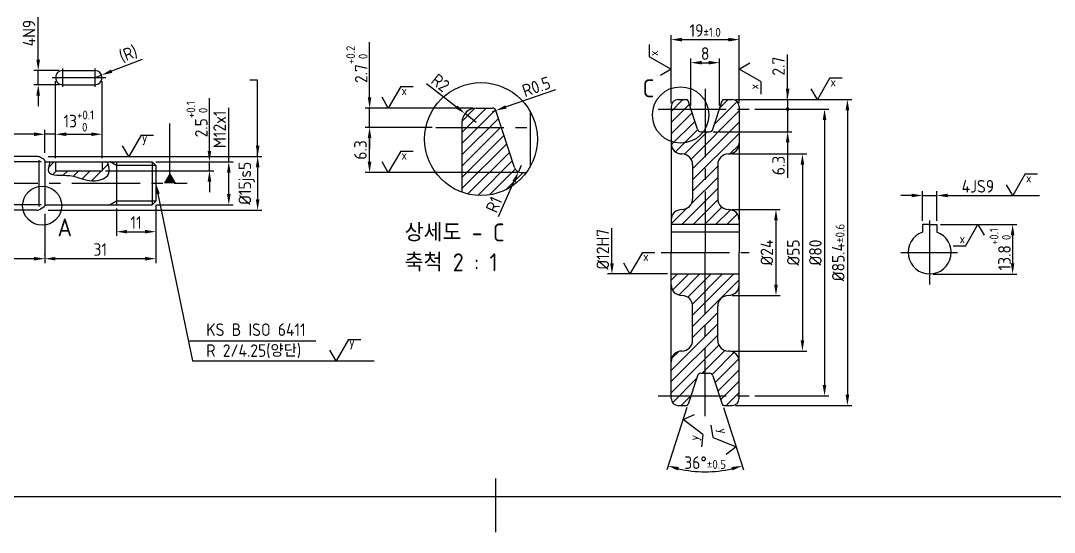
# Model space of a CAD drawing. Header units: millimetres. Extents: x 0 to 10991, y 0 to 768.
# Drawn here: x 164.4 to 452.9, y 0 to 142.8 of the extents above; entities that cross this region are included whole.
import ezdxf

# ---------------------------------------------------------------- set-up
doc = ezdxf.new("R2010")
doc.units = ezdxf.units.MM
doc.linetypes.add('CENTER2', pattern=[28.575, 19.05, -3.175, 3.175, -3.175])
for name, color, linetype in [('가는실선', 7, 'Continuous'), ('문자', 2, 'Continuous'), ('외형선', 3, 'Continuous'), ('윤곽선', 4, 'Continuous'), ('중심선', 7, 'CENTER2')]:
    doc.layers.add(name, color=color, linetype=linetype)
doc.styles.get("Standard").update_dxf_attribs({"font": 'isocp.shx', "bigfont": 'whgtxt.shx'})
doc.dimstyles.new('ISO-25', dxfattribs={"dimtxt": 3.5, "dimasz": 3, "dimexe": 1.2, "dimexo": 1, "dimgap": 0.8, "dimtad": 1, "dimdec": 3, "dimdsep": 46, "dimtxsty": 'Standard', "dimcen": 0, "dimclrd": 7, "dimclre": 7, "dimclrt": 2, "dimadec": 0, "dimazin": 2, "dimtfac": 1, "dimtdec": 3, "dimtmove": 0, "dimatfit": 3, "dimfxl": 0, "dimlwd": -1, "dimlwe": -1, "dimarcsym": 0})

# ---------------------------------------------------------------- blocks, each defined once
blk = doc.blocks.new('*D95')
at = {"layer": 'Defpoints', "color": 0}
for p in [(171.11, 89.9), (145.11, 76.36), (145.11, 76.36)]:
    blk.add_point(p, dxfattribs=at)
at = {"layer": '외형선', "color": 7}
for p, q in [((171.11, 88.9), (171.11, 75.16)), ((145.11, 77.36), (145.11, 77.56)), ((168.11, 76.36), (148.11, 76.36))]:
    blk.add_line(p, q, dxfattribs=at)
for points in [[(148.11, 76.86), (148.11, 75.86), (145.11, 76.36)], [(168.11, 76.86), (168.11, 75.86), (171.11, 76.36)]]:
    blk.add_solid(points, dxfattribs=at)
at = {"layer": '외형선', "color": 2, "insert": (158.11, 78.91), "char_height": 3.5, "attachment_point": 5}
blk.add_mtext('26', dxfattribs=at)
blk = doc.blocks.new('*D101')
at = {"layer": 'Defpoints', "color": 0}
for p in [(202.11, 92.4), (171.11, 76.36), (171.11, 76.36)]:
    blk.add_point(p, dxfattribs=at)
at = {"layer": '외형선', "color": 7}
for p, q in [((202.11, 91.4), (202.11, 75.16)), ((171.11, 77.36), (171.11, 77.56)), ((199.11, 76.36), (174.11, 76.36))]:
    blk.add_line(p, q, dxfattribs=at)
for points in [[(174.11, 76.86), (174.11, 75.86), (171.11, 76.36)], [(199.11, 76.86), (199.11, 75.86), (202.11, 76.36)]]:
    blk.add_solid(points, dxfattribs=at)
at = {"layer": '외형선', "color": 2, "insert": (186.61, 78.91), "char_height": 3.5, "attachment_point": 5}
blk.add_mtext('31', dxfattribs=at)
blk = doc.blocks.new('*D103')
at = {"layer": 'Defpoints', "color": 0}
for p in [(201.11, 103.4), (222.48, 103.4), (201.41, 91.4)]:
    blk.add_point(p, dxfattribs=at)
at = {"layer": '외형선', "color": 7}
for p, q in [((222.48, 103.4), (222.48, 118.5)), ((202.11, 103.4), (223.68, 103.4)), ((222.48, 94.4), (222.48, 100.4)), ((202.41, 91.4), (223.68, 91.4))]:
    blk.add_line(p, q, dxfattribs=at)
for points in [[(221.98, 100.4), (222.98, 100.4), (222.48, 103.4)], [(221.98, 94.4), (222.98, 94.4), (222.48, 91.4)]]:
    blk.add_solid(points, dxfattribs=at)
at = {"layer": '외형선', "color": 2, "insert": (219.93, 112.45), "char_height": 3.5, "attachment_point": 5, "rotation": 90}
blk.add_mtext('M12x1', dxfattribs=at)
blk = doc.blocks.new('*D96')
at = {"layer": 'Defpoints', "color": 0}
for p in [(171.11, 104.9), (171.11, 89.9), (230.54, 89.9)]:
    blk.add_point(p, dxfattribs=at)
at = {"layer": '외형선', "color": 7}
for p, q in [((172.11, 104.9), (231.74, 104.9)), ((230.54, 101.9), (230.54, 92.9)), ((172.11, 89.9), (231.74, 89.9))]:
    blk.add_line(p, q, dxfattribs=at)
for points in [[(230.04, 101.9), (231.04, 101.9), (230.54, 104.9)], [(230.04, 92.9), (231.04, 92.9), (230.54, 89.9)]]:
    blk.add_solid(points, dxfattribs=at)
at = {"layer": '외형선', "color": 2, "insert": (227.48, 97.4), "char_height": 3.5, "attachment_point": 5, "rotation": 90}
blk.add_mtext('%%C15js5', dxfattribs=at)
blk = doc.blocks.new('*D106')
at = {"layer": 'Defpoints', "color": 0}
for p in [(171.11, 103.4), (151.87, 91.4), (171.11, 91.4)]:
    blk.add_point(p, dxfattribs=at)
at = {"layer": '외형선', "color": 7}
for p, q in [((151.87, 103.4), (151.87, 119.37)), ((170.11, 103.4), (150.67, 103.4)), ((151.87, 94.4), (151.87, 100.4)), ((170.11, 91.4), (150.67, 91.4))]:
    blk.add_line(p, q, dxfattribs=at)
for points in [[(151.37, 100.4), (152.37, 100.4), (151.87, 103.4)], [(151.37, 94.4), (152.37, 94.4), (151.87, 91.4)]]:
    blk.add_solid(points, dxfattribs=at)
at = {"layer": '외형선', "color": 2, "insert": (149.32, 112.89), "char_height": 3.5, "attachment_point": 5, "rotation": 90}
blk.add_mtext('%%C12h6', dxfattribs=at)
blk = doc.blocks.new('*D110')
at = {"layer": 'Defpoints', "color": 0}
for p in [(176.11, 128.89), (169.29, 124.89), (176.11, 124.89)]:
    blk.add_point(p, dxfattribs=at)
at = {"layer": '외형선', "color": 7}
for p, q in [((169.29, 131.89), (169.29, 143.75)), ((175.11, 128.89), (168.09, 128.89)), ((169.29, 124.89), (169.29, 128.89)), ((175.11, 124.89), (168.09, 124.89)), ((169.29, 121.89), (169.29, 118.89))]:
    blk.add_line(p, q, dxfattribs=at)
for points in [[(168.79, 131.89), (169.79, 131.89), (169.29, 128.89)], [(168.79, 121.89), (169.79, 121.89), (169.29, 124.89)]]:
    blk.add_solid(points, dxfattribs=at)
at = {"layer": '외형선', "color": 2, "insert": (166.74, 139.32), "char_height": 3.5, "attachment_point": 5, "rotation": 90}
blk.add_mtext('4N9', dxfattribs=at)
blk = doc.blocks.new('*D109')
at = {"layer": 'Defpoints', "color": 0}
for p in [(186.98, 127.61), (185.11, 126.89)]:
    blk.add_point(p, dxfattribs=at)
at = {"layer": '외형선', "color": 7}
for p, q in [((198.33, 131.95), (189.78, 128.68)), ((185.11, 126.89), (186.98, 127.61))]:
    blk.add_line(p, q, dxfattribs=at)
blk.add_solid([(189.6, 129.15), (189.96, 128.22), (186.98, 127.61)], dxfattribs=at)
at = {"layer": '외형선', "color": 2, "insert": (194.48, 133.4), "char_height": 3.5, "attachment_point": 5, "rotation": 20.9556}
blk.add_mtext('(R)', dxfattribs=at)
blk = doc.blocks.new('*D144')
at = {"layer": 'Defpoints', "color": 0}
for p in [(368.34, 118.09), (368.34, 38.09), (388.75, 38.09)]:
    blk.add_point(p, dxfattribs=at)
at = {"layer": '외형선', "color": 7}
for p, q in [((369.34, 118.09), (389.95, 118.09)), ((388.75, 115.09), (388.75, 41.09)), ((369.34, 38.09), (389.95, 38.09))]:
    blk.add_line(p, q, dxfattribs=at)
for points in [[(388.25, 115.09), (389.25, 115.09), (388.75, 118.09)], [(388.25, 41.09), (389.25, 41.09), (388.75, 38.09)]]:
    blk.add_solid(points, dxfattribs=at)
at = {"layer": '외형선', "color": 2, "insert": (386.2, 78.09), "char_height": 3.5, "attachment_point": 5, "rotation": 90}
blk.add_mtext('%%C80', dxfattribs=at)
blk = doc.blocks.new('*D143')
at = {"layer": 'Defpoints', "color": 0}
for p in [(359.43, 131.06), (351.43, 118.09), (359.43, 118.09)]:
    blk.add_point(p, dxfattribs=at)
at = {"layer": '외형선', "color": 7}
for p, q in [((351.43, 119.09), (351.43, 132.26)), ((354.43, 131.06), (356.43, 131.06)), ((359.43, 119.09), (359.43, 132.26))]:
    blk.add_line(p, q, dxfattribs=at)
for points in [[(354.43, 131.56), (354.43, 130.56), (351.43, 131.06)], [(356.43, 131.56), (356.43, 130.56), (359.43, 131.06)]]:
    blk.add_solid(points, dxfattribs=at)
at = {"layer": '외형선', "color": 2, "insert": (355.43, 133.61), "char_height": 3.5, "attachment_point": 5}
blk.add_mtext('8', dxfattribs=at)
blk = doc.blocks.new('*D145')
at = {"layer": 'Defpoints', "color": 0}
for p in [(364.93, 137.5), (345.93, 118.79), (364.93, 118.79)]:
    blk.add_point(p, dxfattribs=at)
at = {"layer": '외형선', "color": 7}
for p, q in [((345.93, 119.79), (345.93, 138.7)), ((364.93, 119.79), (364.93, 138.7)), ((348.93, 137.5), (361.93, 137.5))]:
    blk.add_line(p, q, dxfattribs=at)
for points in [[(348.93, 138), (348.93, 137), (345.93, 137.5)], [(361.93, 138), (361.93, 137), (364.93, 137.5)]]:
    blk.add_solid(points, dxfattribs=at)
at = {"layer": '외형선', "color": 2, "insert": (355.43, 140.05), "char_height": 3.5, "attachment_point": 5}
blk.add_mtext('19{\\H0.71429x;%%P1.0}', dxfattribs=at)
blk = doc.blocks.new('*D146')
at = {"layer": 'Defpoints', "color": 0}
for p in [(353.26, 43.7), (357.61, 43.7), (350.67, 35.74), (360.2, 35.74), (351.93, 17.09)]:
    blk.add_point(p, dxfattribs=at)
at = {"layer": '외형선', "color": 7}
for p, q in [((350.36, 34.79), (344.71, 17.4)), ((360.51, 34.79), (366.16, 17.4))]:
    blk.add_line(p, q, dxfattribs=at)
blk.add_arc((355.43, 50.4), 33.5, 257.1325, 282.8675, dxfattribs=at)
for points in [[(347.84, 17.26), (348.11, 18.23), (345.08, 18.54)], [(362.76, 18.23), (363.03, 17.26), (365.79, 18.54)]]:
    blk.add_solid(points, dxfattribs=at)
at = {"layer": '외형선', "color": 2, "insert": (355.43, 19.45), "char_height": 3.5, "attachment_point": 5}
blk.add_mtext('36°{\\H0.71429x;%%P0.5}', dxfattribs=at)
blk = doc.blocks.new('*D147')
at = {"layer": 'Defpoints', "color": 0}
for p in [(362.93, 120.79), (362.93, 35.39), (395.13, 35.39)]:
    blk.add_point(p, dxfattribs=at)
at = {"layer": '외형선', "color": 7}
for p, q in [((363.93, 120.79), (396.33, 120.79)), ((395.13, 117.79), (395.13, 38.39)), ((363.93, 35.39), (396.33, 35.39))]:
    blk.add_line(p, q, dxfattribs=at)
for points in [[(394.63, 117.79), (395.63, 117.79), (395.13, 120.79)], [(394.63, 38.39), (395.63, 38.39), (395.13, 35.39)]]:
    blk.add_solid(points, dxfattribs=at)
at = {"layer": '외형선', "color": 2, "insert": (392.58, 78.09), "char_height": 3.5, "attachment_point": 5, "rotation": 90}
blk.add_mtext('%%C85.4{\\H0.71429x;%%P0.6}', dxfattribs=at)
blk = doc.blocks.new('*D148')
at = {"layer": 'Defpoints', "color": 0}
for p in [(261.77, 113), (280.23, 113), (304.11, 100.4)]:
    blk.add_point(p, dxfattribs=at)
at = {"layer": '외형선', "color": 7}
for p, q in [((279.23, 113), (260.57, 113)), ((261.77, 103.4), (261.77, 110)), ((303.11, 100.4), (260.57, 100.4))]:
    blk.add_line(p, q, dxfattribs=at)
for points in [[(261.27, 110), (262.27, 110), (261.77, 113)], [(261.27, 103.4), (262.27, 103.4), (261.77, 100.4)]]:
    blk.add_solid(points, dxfattribs=at)
at = {"layer": '외형선', "color": 2, "insert": (259.22, 106.7), "char_height": 3.5, "attachment_point": 5, "rotation": 90}
blk.add_mtext('6.3', dxfattribs=at)
blk = doc.blocks.new('*D151')
at = {"layer": 'Defpoints', "color": 0}
for p in [(296.08, 117.4), (297.02, 117.73)]:
    blk.add_point(p, dxfattribs=at)
at = {"layer": '외형선', "color": 7}
for p, q in [((313.62, 123.51), (299.86, 118.71)), ((296.08, 117.4), (297.02, 117.73))]:
    blk.add_line(p, q, dxfattribs=at)
blk.add_solid([(299.69, 119.18), (300.02, 118.24), (297.02, 117.73)], dxfattribs=at)
at = {"layer": '외형선', "color": 2, "insert": (308.32, 124.36), "char_height": 3.5, "attachment_point": 5, "rotation": 19.1984}
blk.add_mtext('R0.5', dxfattribs=at)
blk = doc.blocks.new('*D141')
at = {"layer": 'Defpoints', "color": 0}
for p in [(288.41, 116.86), (291.56, 114.4)]:
    blk.add_point(p, dxfattribs=at)
at = {"layer": '외형선', "color": 7}
for p, q in [((277.62, 125.28), (286.04, 118.71)), ((291.56, 114.4), (288.41, 116.86))]:
    blk.add_line(p, q, dxfattribs=at)
blk.add_solid([(286.35, 119.1), (285.74, 118.31), (288.41, 116.86)], dxfattribs=at)
at = {"layer": '외형선', "color": 2, "insert": (281.56, 125.44), "char_height": 3.5, "attachment_point": 5, "rotation": 321.9993}
blk.add_mtext('R2', dxfattribs=at)
blk = doc.blocks.new('*D142')
at = {"layer": 'Defpoints', "color": 0}
for p in [(304.11, 102.4), (303.3, 100.57)]:
    blk.add_point(p, dxfattribs=at)
at = {"layer": '외형선', "color": 7}
for p, q in [((304.11, 102.4), (303.3, 100.57)), ((297.78, 88.1), (302.08, 97.82))]:
    blk.add_line(p, q, dxfattribs=at)
blk.add_solid([(301.62, 98.03), (302.54, 97.62), (303.3, 100.57)], dxfattribs=at)
at = {"layer": '외형선', "color": 2, "insert": (296.48, 91.47), "char_height": 3.5, "attachment_point": 5, "rotation": 66.1141}
blk.add_mtext('R1', dxfattribs=at)
blk = doc.blocks.new('*D149')
at = {"layer": 'Defpoints', "color": 0}
for p in [(420.08, 94.01), (416.08, 85.89), (420.08, 85.89)]:
    blk.add_point(p, dxfattribs=at)
at = {"layer": '외형선', "color": 7}
for p, q in [((416.08, 86.89), (416.08, 95.21)), ((420.08, 86.89), (420.08, 95.21)), ((413.08, 94.01), (410.08, 94.01)), ((416.08, 94.01), (420.08, 94.01)), ((423.08, 94.01), (437.03, 94.01))]:
    blk.add_line(p, q, dxfattribs=at)
for points in [[(413.08, 94.51), (413.08, 93.51), (416.08, 94.01)], [(423.08, 94.51), (423.08, 93.51), (420.08, 94.01)]]:
    blk.add_solid(points, dxfattribs=at)
at = {"layer": '외형선', "color": 2, "insert": (431.55, 96.56), "char_height": 3.5, "attachment_point": 5}
blk.add_mtext('4JS9', dxfattribs=at)
blk = doc.blocks.new('*D150')
at = {"layer": 'Defpoints', "color": 0}
for p in [(420.08, 85.89), (418.08, 72.09), (441.24, 72.09)]:
    blk.add_point(p, dxfattribs=at)
at = {"layer": '외형선', "color": 7}
for p, q in [((421.08, 85.89), (442.44, 85.89)), ((441.24, 82.89), (441.24, 75.09)), ((419.08, 72.09), (442.44, 72.09))]:
    blk.add_line(p, q, dxfattribs=at)
for points in [[(440.74, 82.89), (441.74, 82.89), (441.24, 85.89)], [(440.74, 75.09), (441.74, 75.09), (441.24, 72.09)]]:
    blk.add_solid(points, dxfattribs=at)
at = {"layer": '외형선', "color": 2, "insert": (437.77, 78.99), "char_height": 3.5, "attachment_point": 5, "rotation": 90}
blk.add_mtext('13.8{\\H0.7x;\\S+0.1^  0;}', dxfattribs=at)
blk = doc.blocks.new('*D152')
at = {"layer": 'Defpoints', "color": 0}
for p in [(361.93, 90.09), (361.93, 66.09), (375.2, 66.09)]:
    blk.add_point(p, dxfattribs=at)
at = {"layer": '외형선', "color": 7}
for p, q in [((362.93, 90.09), (376.4, 90.09)), ((375.2, 87.09), (375.2, 69.09)), ((362.93, 66.09), (376.4, 66.09))]:
    blk.add_line(p, q, dxfattribs=at)
for points in [[(374.7, 87.09), (375.7, 87.09), (375.2, 90.09)], [(374.7, 69.09), (375.7, 69.09), (375.2, 66.09)]]:
    blk.add_solid(points, dxfattribs=at)
at = {"layer": '외형선', "color": 2, "insert": (372.65, 78.09), "char_height": 3.5, "attachment_point": 5, "rotation": 90}
blk.add_mtext('%%C24', dxfattribs=at)
blk = doc.blocks.new('*D153')
at = {"layer": 'Defpoints', "color": 0}
for p in [(361.93, 105.59), (361.93, 50.59), (382.58, 50.59)]:
    blk.add_point(p, dxfattribs=at)
at = {"layer": '외형선', "color": 7}
for p, q in [((362.93, 105.59), (383.78, 105.59)), ((382.58, 102.59), (382.58, 53.59)), ((362.93, 50.59), (383.78, 50.59))]:
    blk.add_line(p, q, dxfattribs=at)
for points in [[(382.08, 102.59), (383.08, 102.59), (382.58, 105.59)], [(382.08, 53.59), (383.08, 53.59), (382.58, 50.59)]]:
    blk.add_solid(points, dxfattribs=at)
at = {"layer": '외형선', "color": 2, "insert": (380.03, 78.09), "char_height": 3.5, "attachment_point": 5, "rotation": 90}
blk.add_mtext('%%C55', dxfattribs=at)
blk = doc.blocks.new('*D234')
at = {"layer": 'Defpoints', "color": 0}
for p in [(201.11, 103.4), (217.08, 103.4), (187.11, 100.9)]:
    blk.add_point(p, dxfattribs=at)
at = {"layer": '외형선', "color": 7}
for p, q in [((217.08, 106.4), (217.08, 121.17)), ((202.11, 103.4), (218.28, 103.4)), ((217.08, 100.9), (217.08, 103.4)), ((188.11, 100.9), (218.28, 100.9)), ((217.08, 97.9), (217.08, 94.9))]:
    blk.add_line(p, q, dxfattribs=at)
for points in [[(216.58, 106.4), (217.58, 106.4), (217.08, 103.4)], [(216.58, 97.9), (217.58, 97.9), (217.08, 100.9)]]:
    blk.add_solid(points, dxfattribs=at)
at = {"layer": '외형선', "color": 2, "insert": (213.61, 115.28), "char_height": 3.5, "attachment_point": 5, "rotation": 90}
blk.add_mtext('2.5{\\H0.7x;\\S+0.1^  0;}', dxfattribs=at)

msp = doc.modelspace()

# ---------------------------------------------------------------- hatches: boundary and pattern name
at = {"layer": '가는실선'}
h = msp.add_hatch(dxfattribs=at)
h.set_pattern_fill('ANSI31', color=256, scale=0.7)
h.set_pattern_definition([(45, (-2606.6671, -271.2758), (-1.5715448, 1.5715448), [])])
h.paths.add_polyline_path([(287.5591, 94.9178, 0.33116504), (305.5391, 100.3962), (304.1062, 100.3962, -0.3249197), (302.204, 101.7782), (298.5591, 112.9962), (287.5591, 112.9962)])
h.paths.add_polyline_path([(291.5591, 118.3962, 0.41421356), (287.5591, 114.3962), (287.5591, 112.9962), (298.5591, 112.9962), (297.029, 117.7052, 0.3249197), (296.078, 118.3962)])
h = msp.add_hatch(dxfattribs=at)
h.set_pattern_fill('ANSI31', color=256, scale=0.7)
h.set_pattern_definition([(45, (-2615.1012, -269.3603), (-1.5715448, 1.5715448), [])])
h.paths.add_polyline_path([(355.4335, 111.7927), (354.207, 111.7927, -0.3249197), (353.2559, 112.4837), (351.4335, 118.0927), (345.9335, 118.0927), (345.9335, 108.5927, 0.41421356), (348.9335, 105.5927, -0.41421356), (351.9335, 102.5927), (351.9335, 93.0927, -0.41421356), (348.9335, 90.0927, 0.41421356), (345.9335, 87.0927), (345.9335, 85.8927), (355.4335, 85.8927)])
h.paths.add_polyline_path([(364.9335, 108.5927), (364.9335, 118.0927), (359.4335, 118.0927), (357.611, 112.4837, -0.3249197), (356.6599, 111.7927), (355.4335, 111.7927), (355.4335, 85.8927), (364.9335, 85.8927), (364.9335, 87.0927, 0.41421356), (361.9335, 90.0927, -0.41421356), (358.9335, 93.0927), (358.9335, 102.5927, -0.41421356), (361.9335, 105.5927, 0.41421356)])
h.paths.add_polyline_path([(350.6684, 120.4472, 0.3249197), (350.1929, 120.7927), (347.9335, 120.7927, 0.41421356), (345.9335, 118.7927), (345.9335, 118.0927), (351.4335, 118.0927)])
h.paths.add_polyline_path([(362.9335, 120.7927), (360.674, 120.7927, 0.3249197), (360.1985, 120.4472), (359.4335, 118.0927), (364.9335, 118.0927), (364.9335, 118.7927, 0.41421356)])
h.paths.add_polyline_path([(355.4335, 72.0927), (345.9335, 72.0927), (345.9335, 69.0927, 0.41421356), (348.9335, 66.0927, -0.41421356), (351.9335, 63.0927), (351.9335, 53.5927, -0.41421356), (348.9335, 50.5927, 0.41421356), (345.9335, 47.5927), (345.9335, 38.0927), (351.4335, 38.0927), (353.2559, 43.7017, -0.3249197), (354.207, 44.3927), (355.4335, 44.3927)])
h.paths.add_polyline_path([(364.9335, 69.0927), (364.9335, 72.0927), (355.4335, 72.0927), (355.4335, 44.3927), (356.6599, 44.3927, -0.3249197), (357.611, 43.7017), (359.4335, 38.0927), (364.9335, 38.0927), (364.9335, 47.5927, 0.41421356), (361.9335, 50.5927, -0.41421356), (358.9335, 53.5927), (358.9335, 63.0927, -0.41421356), (361.9335, 66.0927, 0.41421356)])
h.paths.add_polyline_path([(351.4335, 38.0927), (345.9335, 38.0927), (345.9335, 37.3927, 0.41421356), (347.9335, 35.3927), (350.1929, 35.3927, 0.3249197), (350.6684, 35.7382)])
h.paths.add_polyline_path([(364.9335, 37.3927), (364.9335, 38.0927), (359.4335, 38.0927), (360.1985, 35.7382, 0.3249197), (360.674, 35.3927), (362.9335, 35.3927, 0.41421356)])
h = msp.add_hatch(dxfattribs=at)
h.set_pattern_fill('ANSI31', color=256, scale=0.7)
h.set_pattern_definition([(45, (-2296.3239, -254.5084), (-1.5715448, 1.5715448), [])])
edge = h.paths.add_edge_path()
edge.add_line((174.1137, 100.8992), (174.1137, 103.3992))
edge.add_line((174.1137, 103.3992), (172.5588, 103.3992))
edge.add_spline(control_points=[(172.5588, 103.3992), (172.2014, 102.3022), (171.3241, 99.0755), (179.4541, 100.3882), (183.721, 97.0421), (189.7656, 99.4282), (189.0227, 102.094), (188.5382, 103.3992)], knot_values=[0.4393652, 0.4393652, 0.4393652, 0.4393652, 3.31759249, 9.34887312, 16.63278724, 20.68518778, 24.28706345, 24.28706345, 24.28706345, 24.28706345], degree=3, periodic=0)
edge.add_line((188.5382, 103.3992), (187.1137, 103.3992))
edge.add_line((187.1137, 103.3992), (187.1137, 100.8992))
edge.add_line((187.1137, 100.8992), (174.1137, 100.8992))

# ---------------------------------------------------------------- linework, layer by layer
for p, q in [((339.9335, 132.7104), (339.9335, 136.1745)), ((339.9335, 132.7104), (345.9335, 129.2463)), ((364.9335, 129.2463), (367.9335, 130.9784)), ((345.9335, 129.2463), (342.9335, 127.5143)), ((370.9335, 125.7822), (364.9335, 129.2463)), ((174.1137, 104.3992), (174.1137, 125.8949)), ((187.1137, 104.3992), (187.1137, 125.8949)), ((270.4695, 124.3962), (267.0054, 118.3962)), ((270.4695, 124.3962), (273.9336, 124.3962)), ((370.9335, 125.7822), (370.9335, 122.3181)), ((390.2017, 126.7927), (386.7376, 120.7927)), ((390.2017, 126.7927), (393.6658, 126.7927)), ((267.0054, 118.3962), (265.2734, 121.3962)), ((386.7376, 120.7927), (385.0055, 123.7927)), ((198.0419, 110.8518), (194.5778, 104.8518)), ((198.0419, 110.8518), (201.506, 110.8518)), ((194.5778, 104.8518), (192.8458, 107.8518)), ((270.4695, 106.3962), (267.0054, 100.3962)), ((270.4695, 106.3962), (273.9336, 106.3962)), ((169.45, 103.831), (169.45, 90.9673)), ((191.1137, 102.3992), (189.3817, 103.3992)), ((202.1137, 102.3992), (191.1137, 102.3992)), ((267.0054, 100.3962), (265.2734, 103.3962)), ((444.7565, 100.0056), (441.2924, 94.0056)), ((444.7565, 100.0056), (448.2206, 100.0056)), ((441.2924, 94.0056), (439.5603, 97.0056)), ((191.1137, 92.3992), (189.3817, 91.3992)), ((202.1137, 92.3992), (191.1137, 92.3992)), ((437.0287, 94.0056), (448.7333, 94.0056)), ((428.1109, 79.8927), (431.575, 85.8927)), ((431.575, 85.8927), (433.3071, 82.8927)), ((337.9092, 78.0927), (334.4451, 72.0927)), ((337.9092, 78.0927), (341.3733, 78.0927)), ((428.1109, 79.8927), (424.6468, 79.8927)), ((334.4451, 72.0927), (332.7131, 75.0927)), ((211.2303, 53.4496), (246.7367, 53.4496)), ((255.8776, 53.8261), (252.4135, 47.8261)), ((255.8776, 53.8261), (252.4135, 47.8261)), ((255.8776, 53.8261), (259.3417, 53.8261)), ((252.4135, 47.8261), (250.6815, 50.8261)), ((349.2839, 31.4769), (352.4694, 32.838)), ((354.8268, 27.3205), (349.2839, 31.4769)), ((357.6312, 26.4541), (357.1465, 29.8841)), ((354.8268, 27.3205), (354.4128, 23.8812)), ((357.6312, 26.4541), (364.0568, 23.8635)), ((364.0568, 23.8635), (361.3286, 21.7288))]:
    msp.add_line(p, q, dxfattribs=at)
at = {"layer": '가는실선', "const_width": 0.5}
msp.add_lwpolyline([(378.2046, 118.0927, 1), (378.7046, 118.0927, 1)], format="xyb", close=True, dxfattribs=at)
at = {"layer": '가는실선'}
msp.add_lwpolyline([(202.723, 94.4617), (212.3968, 47.8261), (263.0479, 47.8261)], dxfattribs=at)
for centre, radius in [((292.8669, 109.7417), 15.7455), ((348.5874, 116.4655), 7.8727), ((170.4006, 91.1378), 5.4492)]:
    msp.add_circle(centre, radius, dxfattribs=at)
msp.add_open_spline([(172.5588, 103.3992), (172.2014, 102.3022), (171.3241, 99.0755), (179.4541, 100.3882), (183.721, 97.0421), (189.7656, 99.4282), (189.0227, 102.094), (188.5382, 103.3992)], degree=3, knots=[0.4393652, 0.4393652, 0.4393652, 0.4393652, 3.31759249, 9.34887312, 16.63278724, 20.68518778, 24.28706345, 24.28706345, 24.28706345, 24.28706345], dxfattribs=at)
msp.add_solid([(202.2335, 94.3601), (202.1137, 97.3992), (203.2126, 94.5633)], dxfattribs=at)
at = {"layer": '외형선', "color": 7}
for p, q in [((261.7737, 121.3962), (261.7737, 136.8022)), ((378.4546, 123.7927), (378.4546, 133.3816)), ((378.4546, 121.0927), (378.4546, 124.0927)), ((290.5591, 118.3962), (260.5737, 118.3962)), ((261.7737, 112.9962), (261.7737, 118.3962)), ((363.9335, 120.7927), (379.6546, 120.7927)), ((378.4546, 120.7927), (378.4546, 111.7927)), ((168.1137, 111.0898), (161.9687, 111.0898)), ((171.1137, 105.8992), (171.1137, 112.2898)), ((174.1137, 111.0898), (171.1137, 111.0898)), ((177.1137, 111.0898), (184.1137, 111.0898)), ((261.7737, 109.9962), (261.7737, 106.9962)), ((357.6599, 111.7927), (379.6546, 111.7927)), ((378.4546, 108.7927), (378.4546, 98.9383)), ((191.1137, 90.3992), (191.1137, 82.6954)), ((194.1137, 83.8954), (199.1137, 83.8954)), ((329.42, 75.0927), (329.42, 84.9006)), ((344.9335, 72.0927), (328.22, 72.0927))]:
    msp.add_line(p, q, dxfattribs=at)
at = {"layer": '외형선'}
for p, q in [((176.1137, 128.8949), (185.1137, 128.8949)), ((176.1137, 124.8949), (185.1137, 124.8949)), ((291.5591, 118.3962), (296.078, 118.3962)), ((345.9335, 118.7927), (345.9335, 78.0927)), ((347.9335, 120.7927), (350.1929, 120.7927)), ((353.2559, 112.4837), (350.6684, 120.4472)), ((357.611, 112.4837), (360.1985, 120.4472)), ((360.674, 120.7927), (362.9335, 120.7927)), ((364.9335, 118.7927), (364.9335, 78.0927)), ((302.204, 101.7782), (297.029, 117.7052)), ((287.5591, 114.3962), (287.5591, 94.9178)), ((354.207, 111.7927), (356.6599, 111.7927)), ((168.9324, 104.8992), (145.1137, 104.8992)), ((170.8637, 104.0935), (169.9324, 104.6312)), ((171.1137, 103.6605), (171.1137, 91.1378)), ((171.1137, 103.3992), (201.1137, 103.3992)), ((174.1137, 103.3992), (174.1137, 100.8992)), ((187.1137, 103.3992), (187.1137, 100.8992)), ((191.1137, 103.3992), (191.1137, 91.3992)), ((202.1137, 102.3992), (201.1137, 103.3992)), ((201.1137, 103.3992), (201.1137, 91.3992)), ((202.1137, 102.3992), (202.1137, 92.3992)), ((351.9335, 102.5927), (351.9335, 93.0927)), ((358.9335, 102.5927), (358.9335, 93.0927)), ((174.1137, 100.8992), (187.1137, 100.8992)), ((304.1062, 100.3962), (305.5391, 100.3962)), ((201.1137, 91.3992), (202.1137, 92.3992)), ((168.9324, 89.8992), (145.1137, 89.8992)), ((170.8637, 90.7048), (169.9324, 90.1671)), ((171.1137, 91.3992), (201.1137, 91.3992)), ((364.9335, 85.8927), (345.9335, 85.8927)), ((364.9335, 83.7496), (345.9335, 83.7496)), ((416.0781, 85.8927), (416.0781, 83.7496)), ((418.0781, 85.8927), (416.0781, 85.8927)), ((418.0781, 85.8927), (420.0781, 85.8927)), ((420.0781, 85.8927), (420.0781, 83.7496)), ((345.9335, 37.3927), (345.9335, 78.0927)), ((364.9335, 37.3927), (364.9335, 78.0927)), ((345.9335, 72.0927), (364.9335, 72.0927)), ((351.9335, 53.5927), (351.9335, 63.0927)), ((358.9335, 53.5927), (358.9335, 63.0927)), ((353.2559, 43.7017), (350.6684, 35.7382)), ((354.207, 44.3927), (356.6599, 44.3927)), ((357.611, 43.7017), (360.1985, 35.7382)), ((347.9335, 35.3927), (350.1929, 35.3927)), ((360.674, 35.3927), (362.9335, 35.3927)), ((297, 0), (297, 15))]:
    msp.add_line(p, q, dxfattribs=at)
for centre, radius, start, end in [((176.1137, 126.8949), 2, 90, 270), ((185.1137, 126.8949), 2, 270, 90), ((291.5591, 114.3962), 4, 90, 180), ((296.078, 117.3962), 1, 18, 90), ((347.9335, 118.7927), 2, 90, 180), ((350.1929, 120.2927), 0.5, 18, 90), ((360.674, 120.2927), 0.5, 90, 162), ((362.9335, 118.7927), 2, 0, 90), ((354.207, 112.7927), 1, 198, 270), ((356.6599, 112.7927), 1, 270, 342), ((348.9335, 108.5927), 3, 180, 270), ((361.9335, 108.5927), 3, 270, 0), ((168.9324, 102.8992), 2, 60, 90), ((170.6137, 103.6605), 0.5, 0, 60), ((348.9335, 102.5927), 3, 0, 90), ((361.9335, 102.5927), 3, 90, 180), ((304.1062, 102.3962), 2, 198, 270), ((348.9335, 93.0927), 3, 270, 0), ((361.9335, 93.0927), 3, 180, 270), ((168.9324, 91.8992), 2, 270, 300), ((170.6137, 91.1378), 0.5, 300, 0), ((348.9335, 87.0927), 3, 90, 180), ((361.9335, 87.0927), 3, 0, 90), ((418.0781, 78.0927), 6, 109.471221, 70.528779), ((348.9335, 69.0927), 3, 180, 270), ((361.9335, 69.0927), 3, 270, 0), ((348.9335, 63.0927), 3, 0, 90), ((361.9335, 63.0927), 3, 90, 180), ((348.9335, 53.5927), 3, 270, 0), ((361.9335, 53.5927), 3, 180, 270), ((348.9335, 47.5927), 3, 90, 180), ((361.9335, 47.5927), 3, 0, 90), ((354.207, 43.3927), 1, 90, 162), ((356.6599, 43.3927), 1, 18, 90), ((347.9335, 37.3927), 2, 180, 270), ((350.1929, 35.8927), 0.5, 270, 342), ((360.674, 35.8927), 0.5, 198, 270), ((362.9335, 37.3927), 2, 270, 0)]:
    msp.add_arc(centre, radius, start, end, dxfattribs=at)
at = {"layer": '외형선', "color": 7}
for points in [[(261.2737, 121.3962), (262.2737, 121.3962), (261.7737, 118.3962)], [(377.9546, 123.7927), (378.9546, 123.7927), (378.4546, 120.7927)], [(168.1137, 111.5898), (168.1137, 110.5898), (171.1137, 111.0898)], [(177.1137, 111.5898), (177.1137, 110.5898), (174.1137, 111.0898)], [(184.1137, 111.5898), (184.1137, 110.5898), (187.1137, 111.0898)], [(377.9546, 108.7927), (378.9546, 108.7927), (378.4546, 111.7927)], [(194.1137, 84.3954), (194.1137, 83.3954), (191.1137, 83.8954)], [(199.1137, 84.3954), (199.1137, 83.3954), (202.1137, 83.8954)], [(328.92, 75.0927), (329.92, 75.0927), (329.42, 72.0927)]]:
    msp.add_solid(points, dxfattribs=at)
at = {"layer": '윤곽선'}
msp.add_lwpolyline([(10, 10), (584, 10), (584, 400), (10, 400)], close=True, dxfattribs=at)
at = {"layer": '중심선'}
for p, q in [((176.1137, 129.4334), (176.1137, 124.2873)), ((185.1137, 129.4334), (185.1137, 124.2873)), ((173.1713, 126.8949), (188.1355, 126.8949)), ((355.4335, 123.7262), (355.4335, 78.0927)), ((306.5591, 117.5164), (306.5591, 101.967)), ((342.2705, 118.0927), (368.3351, 118.0927)), ((280.2331, 112.9962), (308.2724, 112.9962)), ((35.8156, 97.3992), (210.8557, 97.3992)), ((418.0781, 87.0391), (418.0781, 69.1464)), ((343.1471, 78.0927), (367.7198, 78.0927)), ((355.4335, 32.4592), (355.4335, 78.0927)), ((410.0276, 78.0927), (425.8263, 78.0927)), ((342.2705, 38.0927), (368.3351, 38.0927))]:
    msp.add_line(p, q, dxfattribs=at)

# ---------------------------------------------------------------- texts
at = {"layer": '가는실선', "char_height": 2.5, "attachment_point": 5}
for s, insert, rotation in [('x', (341.0684, 133.6813), 90), ('x', (369.0918, 124.3709), 90), ('y', (360.0092, 28.2285), 278.042656), ('y', (352.743, 26.3545), 83.135377)]:
    msp.add_mtext_dynamic_manual_height_columns(s, width=5.131377, gutter_width=12.5, heights=[0], dxfattribs=dict(at, insert=insert, rotation=rotation))
for s, insert in [('x', (391.1725, 125.6577)), ('x', (271.4403, 123.2612)), ('y', (199.0127, 109.7168)), ('x', (271.4403, 105.2612)), ('x', (445.7273, 98.8706)), ('x', (427.1913, 81.9082)), ('x', (338.88, 76.9577)), ('y', (256.8485, 52.6911))]:
    msp.add_mtext_dynamic_manual_height_columns(s, width=5.131377, gutter_width=12.5, heights=[0], dxfattribs=dict(at, insert=insert))
at = {"layer": '문자', "char_height": 5, "attachment_point": 1}
for s, width, insert in [('C', 11.090224, (338.0049, 126.4165)), ('A', 4.549399, (174.6926, 87.6063)), ('상세도 - C\\P축척 2 : 1', 41.020326, (271.554, 86.1815))]:
    msp.add_mtext_dynamic_manual_height_columns(s, width=width, gutter_width=12.5, heights=[0], dxfattribs=dict(at, insert=insert))
at = {"layer": '외형선', "color": 2, "char_height": 3.5, "attachment_point": 5, "rotation": 90}
for s, insert in [('2.7{\\H0.7x;\\S+0.2^  0;}', (258.2366, 130.5992)), ('2.7', (375.9043, 130.0872)), ('6.3', (375.9046, 102.3655)), ('%%C12H7', (326.8696, 78.9927))]:
    msp.add_mtext(s, dxfattribs=dict(at, insert=insert))
at = {"layer": '외형선', "color": 2, "char_height": 3.5}
for s, insert, attachment_point in [('\\A1;13{\\H0.7x;\\S+0.1^  0;}', (180.6137, 114.7637), 5), ('11', (196.6137, 86.4454), 5), ('KS B ISO 6411\\PR 2/4.25(양단)', (216.1968, 48.6261), 7)]:
    msp.add_mtext(s, dxfattribs=dict(at, insert=insert, attachment_point=attachment_point))

# ---------------------------------------------------------------- dimensions: what is measured, and where the dimension line sits
at = {"layer": '외형선'}
for base, p1, p2, text, picture, middle in [((169.289, 124.8949), (176.1137, 128.8949), (176.1137, 124.8949), '<>N9', '*D110', (169.289, 139.3202)), ((151.8654, 91.3992), (171.1137, 103.3992), (171.1137, 91.3992), '%%C<>h6', '*D106', (151.8654, 112.886))]:
    dim = msp.add_linear_dim(base=base, p1=p1, p2=p2, angle=90, text=text, dimstyle='ISO-25', dxfattribs=at)
    dim.commit()
    dim.dimension.update_dxf_attribs({"geometry": picture, "text_midpoint": middle, "dimtype": 160})
for base, p1, p2, text, picture, middle in [((364.9335, 137.4999), (345.9335, 118.7927), (364.9335, 118.7927), '<>{\\H0.71429x;%%P1.0}', '*D145', (355.4335, 140.0499)), ((420.0781, 94.0056), (416.0781, 85.8927), (420.0781, 85.8927), '<>JS9', '*D149', (431.5534, 96.5556))]:
    dim = msp.add_linear_dim(base=base, p1=p1, p2=p2, text=text, dimstyle='ISO-25', dxfattribs=at)
    dim.commit()
    dim.dimension.update_dxf_attribs({"geometry": picture, "text_midpoint": middle})
dim = msp.add_radius_dim(center=(185.1137, 126.8949), mpoint=(186.9814, 127.6102), text='(R)', dimstyle='ISO-25', dxfattribs=at)
dim.commit()
dim.dimension.update_dxf_attribs({"geometry": '*D109', "text_midpoint": (194.4803, 133.4001)})
for base, p1, p2, picture, middle in [((359.4335, 131.0601), (351.4335, 118.0927), (359.4335, 118.0927), '*D143', (355.4335, 133.6101)), ((171.1137, 76.3597), (202.1137, 92.3992), (171.1137, 76.3597), '*D101', (186.6137, 78.9097)), ((145.1137, 76.3597), (171.1137, 89.8992), (145.1137, 76.3597), '*D95', (158.1137, 78.91))]:
    dim = msp.add_linear_dim(base=base, p1=p1, p2=p2, dimstyle='ISO-25', dxfattribs=at)
    dim.commit()
    dim.dimension.update_dxf_attribs({"geometry": picture, "text_midpoint": middle})
for center, mpoint, text, picture, middle in [((291.5591, 114.3962), (288.4071, 116.8589), 'R2', '*D141', (279.9922, 123.4335)), ((296.078, 117.3962), (297.0224, 117.725), 'R0.5', '*D151', (309.1633, 121.9526)), ((304.1062, 102.3962), (303.2963, 100.5675), 'R1', '*D142', (298.809, 90.4344))]:
    dim = msp.add_radius_dim(center=center, mpoint=mpoint, text=text, dimstyle='ISO-25', dxfattribs=at)
    dim.commit()
    dim.dimension.update_dxf_attribs({"geometry": picture, "text_midpoint": middle, "dimtype": 164})
for base, p1, p2, text, picture, middle in [((217.0813, 103.3992), (187.1137, 100.8992), (201.1137, 103.3992), '<>{\\H0.7x;\\S+0.1^  0;}', '*D234', (213.6052, 115.2836)), ((222.4848, 103.3992), (201.4112, 91.3992), (201.1137, 103.3992), 'M<>x1', '*D103', (219.9345, 112.4492)), ((395.1279, 35.3927), (362.9335, 120.7927), (362.9335, 35.3927), '%%C<>{\\H0.71429x;%%P0.6}', '*D147', (392.5779, 78.0927)), ((388.7548, 38.0927), (368.3351, 118.0927), (368.3351, 38.0927), '%%C<>', '*D144', (386.2048, 78.0927)), ((261.7737, 112.9962), (304.1062, 100.3962), (280.2331, 112.9962), '6.3', '*D148', (259.2237, 106.6962)), ((230.5386, 89.8992), (171.1137, 104.8992), (171.1137, 89.8992), '%%C<>js5', '*D96', (227.4786, 97.3992)), ((382.5787, 50.5927), (361.9335, 105.5927), (361.9335, 50.5927), '%%C<>', '*D153', (380.0287, 78.0927)), ((375.1958, 66.0927), (361.9335, 90.0927), (361.9335, 66.0927), '%%C<>', '*D152', (372.6455, 78.0927)), ((441.2449, 72.0927), (420.0781, 85.8927), (418.0781, 72.0927), '<>{\\H0.7x;\\S+0.1^  0;}', '*D150', (437.7689, 78.9927))]:
    dim = msp.add_linear_dim(base=base, p1=p1, p2=p2, angle=90, text=text, dimstyle='ISO-25', dxfattribs=at)
    dim.commit()
    dim.dimension.update_dxf_attribs({"geometry": picture, "text_midpoint": middle})
dim = msp.add_angular_dim_2l(base=(351.9316, 17.0856), line1=((357.611, 43.7017), (360.1985, 35.7382)), line2=((353.2559, 43.7017), (350.6684, 35.7382)), text='<>{\\H0.71429x;%%P0.5}', dimstyle='ISO-25', dxfattribs=at)
dim.commit()
dim.dimension.update_dxf_attribs({"geometry": '*D146', "text_midpoint": (355.4335, 19.4521)})

# ---------------------------------------------------------------- leaders
for points, override in [([(230.5386, 104.8992), (230.5386, 126.1501), (228.3237, 126.1501)], {"dimgap": 0.8, "dimtad": 1}), ([(206.0695, 97.3992), (206.0695, 114.076)], {"dimgap": 0.8, "dimtad": 1, "dimldrblk": 'DatumFilled'})]:
    msp.add_leader(points, dimstyle='ISO-25', override=override, dxfattribs=at)

doc.saveas('drawing.dxf')
